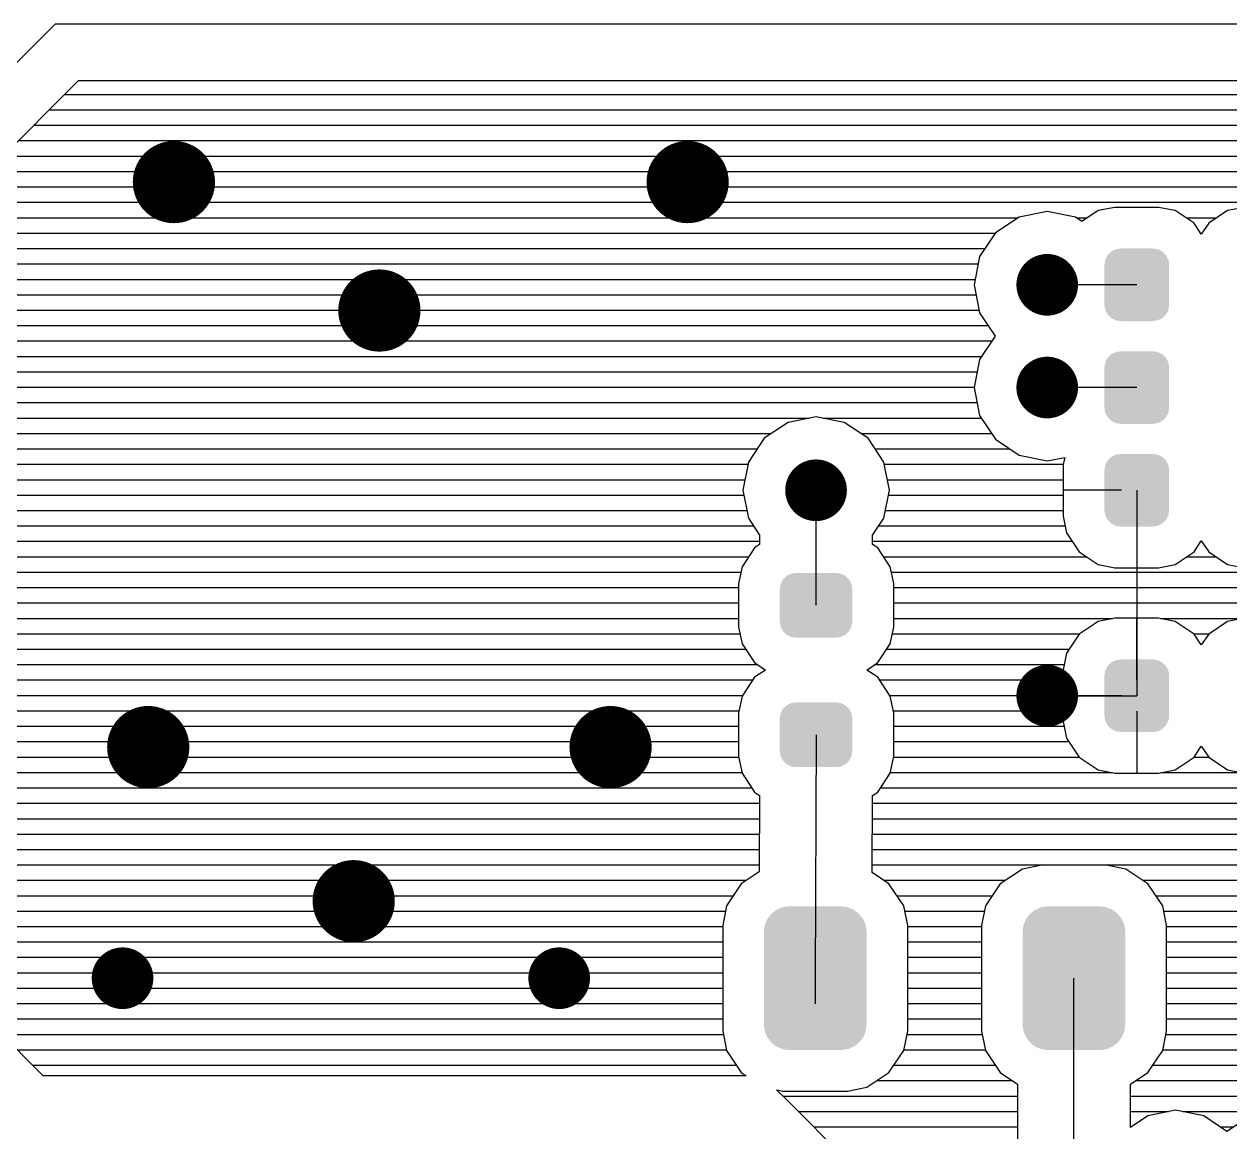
# Model space of a CAD drawing. Extents: x 295 to 953, y 10 to 290.
# Drawn here: x 677.59 to 716.34, y 130.98 to 166.59 of the extents above; entities that cross this region are included whole.
import ezdxf

# ---------------------------------------------------------------- set-up
doc = ezdxf.new("R2010")
doc.units = 0
doc.header["$LTSCALE"] = 5
doc.header["$MEASUREMENT"] = 0
doc.layers.get('0').update_dxf_attribs({"linetype": 'CONTINUOUS', "lineweight": 25})
doc.layers.add('DV-DPO-A6_BOT', color=7, linetype='CONTINUOUS')

msp = doc.modelspace()

# ---------------------------------------------------------------- linework, layer by layer
for points, const_width in [([(683.064, 161.508, -1), (681.743, 161.508, -1)], 1.321), ([(699.574, 161.508, -1), (698.253, 161.508, -1)], 1.321), ([(710.966, 158.206, -1), (709.976, 158.206, -1)], 0.991), ([(689.668, 157.38, -1), (688.347, 157.38, -1)], 1.321), ([(710.966, 154.904, -1), (709.976, 154.904, -1)], 0.991), ([(703.537, 151.602, -1), (702.546, 151.602, -1)], 0.991), ([(710.966, 144.998, -1), (709.976, 144.998, -1)], 0.991), ([(682.239, 143.347, -1), (680.918, 143.347, -1)], 1.321), ([(697.098, 143.347, -1), (695.777, 143.347, -1)], 1.321), ([(688.843, 138.394, -1), (687.522, 138.394, -1)], 1.321), ([(681.248, 135.917, -1), (680.258, 135.917, -1)], 0.991), ([(695.282, 135.917, -1), (694.291, 135.917, -1)], 0.991)]:
    msp.add_lwpolyline(points, format="xyb", close=True, dxfattribs=dict(const_width=const_width))
for points in [[(714.181, 159.268), (714.161, 159.279), (712.523, 159.268), (712.534, 159.279)], [(714.161, 159.279), (714.035, 159.344), (712.534, 159.279), (712.672, 159.344)], [(714.035, 159.344), (714.001, 159.35), (712.672, 159.344), (712.683, 159.35)], [(714.001, 159.35), (713.872, 159.37), (712.683, 159.35), (712.828, 159.37)], [(713.872, 159.37), (713.872, 159.375), (712.828, 159.37), (712.828, 159.375)], [(714.39, 158.856), (714.368, 159.001), (712.31, 158.856), (712.335, 159.001)], [(714.368, 159.001), (714.36, 159.019), (712.335, 159.001), (712.338, 159.019)], [(714.36, 159.019), (714.296, 159.15), (712.338, 159.019), (712.407, 159.15)], [(714.296, 159.15), (714.282, 159.165), (712.407, 159.15), (712.415, 159.165)], [(714.282, 159.165), (714.181, 159.268), (712.415, 159.165), (712.523, 159.268)], [(714.39, 158.853), (714.39, 158.856), (712.31, 158.853), (712.31, 158.856)], [(714.39, 157.559), (714.39, 158.853), (712.31, 157.559), (712.31, 158.853)], [(714.39, 157.555), (714.39, 157.559), (712.31, 157.555), (712.31, 157.559)], [(714.366, 157.41), (714.39, 157.555), (712.332, 157.41), (712.31, 157.555)], [(714.363, 157.393), (714.366, 157.41), (712.341, 157.393), (712.332, 157.41)], [(714.293, 157.262), (714.363, 157.393), (712.404, 157.262), (712.341, 157.393)], [(714.285, 157.247), (714.293, 157.262), (712.419, 157.247), (712.404, 157.262)], [(714.177, 157.144), (714.285, 157.247), (712.519, 157.144), (712.419, 157.247)], [(714.166, 157.133), (714.177, 157.144), (712.54, 157.133), (712.519, 157.144)], [(714.029, 157.067), (714.166, 157.133), (712.666, 157.067), (712.54, 157.133)], [(714.017, 157.062), (714.029, 157.067), (712.699, 157.062), (712.666, 157.067)], [(713.872, 157.041), (714.017, 157.062), (712.828, 157.041), (712.699, 157.062)], [(713.872, 157.037), (713.872, 157.041), (712.828, 157.037), (712.828, 157.041)], [(714.36, 155.717), (714.296, 155.848), (712.338, 155.717), (712.407, 155.848)], [(714.296, 155.848), (714.282, 155.863), (712.407, 155.848), (712.415, 155.863)], [(714.282, 155.863), (714.181, 155.966), (712.415, 155.863), (712.523, 155.966)], [(714.181, 155.966), (714.161, 155.977), (712.523, 155.966), (712.534, 155.977)], [(714.161, 155.977), (714.035, 156.042), (712.534, 155.977), (712.672, 156.042)], [(714.035, 156.042), (714.001, 156.048), (712.672, 156.042), (712.683, 156.048)], [(714.001, 156.048), (713.872, 156.068), (712.683, 156.048), (712.828, 156.068)], [(713.872, 156.068), (713.872, 156.073), (712.828, 156.068), (712.828, 156.073)], [(714.39, 155.554), (714.368, 155.699), (712.31, 155.554), (712.335, 155.699)], [(714.39, 155.551), (714.39, 155.554), (712.31, 155.551), (712.31, 155.554)], [(714.39, 154.257), (714.39, 155.551), (712.31, 154.257), (712.31, 155.551)], [(714.368, 155.699), (714.36, 155.717), (712.335, 155.699), (712.338, 155.717)], [(714.39, 154.253), (714.39, 154.257), (712.31, 154.253), (712.31, 154.257)], [(714.366, 154.108), (714.39, 154.253), (712.332, 154.108), (712.31, 154.253)], [(714.363, 154.091), (714.366, 154.108), (712.341, 154.091), (712.332, 154.108)], [(714.293, 153.96), (714.363, 154.091), (712.404, 153.96), (712.341, 154.091)], [(714.285, 153.945), (714.293, 153.96), (712.419, 153.945), (712.404, 153.96)], [(714.177, 153.842), (714.285, 153.945), (712.519, 153.842), (712.419, 153.945)], [(714.166, 153.831), (714.177, 153.842), (712.54, 153.831), (712.519, 153.842)], [(714.029, 153.765), (714.166, 153.831), (712.666, 153.765), (712.54, 153.831)], [(714.017, 153.76), (714.029, 153.765), (712.699, 153.76), (712.666, 153.765)], [(713.872, 153.739), (714.017, 153.76), (712.828, 153.739), (712.699, 153.76)], [(713.872, 153.735), (713.872, 153.739), (712.828, 153.735), (712.828, 153.739)], [(714.161, 152.675), (714.035, 152.74), (712.534, 152.675), (712.672, 152.74)], [(714.035, 152.74), (714.001, 152.746), (712.672, 152.74), (712.683, 152.746)], [(714.001, 152.746), (713.872, 152.766), (712.683, 152.746), (712.828, 152.766)], [(713.872, 152.766), (713.872, 152.771), (712.828, 152.766), (712.828, 152.771)], [(714.39, 152.252), (714.368, 152.397), (712.31, 152.252), (712.335, 152.397)], [(714.368, 152.397), (714.36, 152.415), (712.335, 152.397), (712.338, 152.415)], [(714.36, 152.415), (714.296, 152.546), (712.338, 152.415), (712.407, 152.546)], [(714.296, 152.546), (714.282, 152.561), (712.407, 152.546), (712.415, 152.561)], [(714.282, 152.561), (714.181, 152.664), (712.415, 152.561), (712.523, 152.664)], [(714.181, 152.664), (714.161, 152.675), (712.523, 152.664), (712.534, 152.675)], [(714.39, 152.249), (714.39, 152.252), (712.31, 152.249), (712.31, 152.252)], [(714.39, 150.955), (714.39, 152.249), (712.31, 150.955), (712.31, 152.249)], [(714.39, 150.951), (714.39, 150.955), (712.31, 150.951), (712.31, 150.955)], [(714.366, 150.806), (714.39, 150.951), (712.332, 150.806), (712.31, 150.951)], [(714.363, 150.789), (714.366, 150.806), (712.341, 150.789), (712.332, 150.806)], [(714.293, 150.658), (714.363, 150.789), (712.404, 150.658), (712.341, 150.789)], [(714.285, 150.643), (714.293, 150.658), (712.419, 150.643), (712.404, 150.658)], [(714.177, 150.54), (714.285, 150.643), (712.519, 150.54), (712.419, 150.643)], [(714.166, 150.529), (714.177, 150.54), (712.54, 150.529), (712.519, 150.54)], [(714.029, 150.463), (714.166, 150.529), (712.666, 150.463), (712.54, 150.529)], [(714.017, 150.458), (714.029, 150.463), (712.699, 150.458), (712.666, 150.463)], [(713.872, 150.437), (714.017, 150.458), (712.828, 150.437), (712.699, 150.458)], [(713.872, 150.433), (713.872, 150.437), (712.828, 150.433), (712.828, 150.437)], [(704.101, 148.735), (704, 148.839), (701.978, 148.735), (702.086, 148.839)], [(704, 148.839), (703.981, 148.85), (702.086, 148.839), (702.096, 148.85)], [(703.981, 148.85), (703.855, 148.916), (702.096, 148.85), (702.234, 148.916)], [(703.855, 148.916), (703.823, 148.922), (702.234, 148.916), (702.245, 148.922)], [(703.823, 148.922), (703.692, 148.944), (702.245, 148.922), (702.391, 148.944)], [(704.21, 147.382), (704.21, 148.425), (701.872, 147.382), (701.872, 148.425)], [(704.207, 148.425), (704.186, 148.572), (701.876, 148.425), (701.899, 148.572)], [(704.186, 148.572), (704.178, 148.588), (701.899, 148.572), (701.902, 148.588)], [(704.178, 148.588), (704.115, 148.72), (701.902, 148.588), (701.971, 148.72)], [(704.115, 148.72), (704.101, 148.735), (701.971, 148.72), (701.978, 148.735)], [(704.183, 147.236), (704.207, 147.382), (701.897, 147.236), (701.876, 147.382)], [(704.181, 147.219), (704.183, 147.236), (701.905, 147.219), (701.897, 147.236)], [(704.112, 147.087), (704.181, 147.219), (701.968, 147.087), (701.905, 147.219)], [(704.105, 147.073), (704.112, 147.087), (701.981, 147.073), (701.968, 147.087)], [(703.997, 146.968), (704.105, 147.073), (702.082, 146.968), (701.981, 147.073)], [(703.986, 146.958), (703.997, 146.968), (702.102, 146.958), (702.082, 146.968)], [(703.849, 146.891), (703.986, 146.958), (702.228, 146.891), (702.102, 146.958)], [(703.838, 146.885), (703.849, 146.891), (702.26, 146.885), (702.228, 146.891)], [(703.692, 146.863), (703.838, 146.885), (702.391, 146.863), (702.26, 146.885)], [(714.161, 146.071), (714.035, 146.136), (712.534, 146.071), (712.672, 146.136)], [(714.035, 146.136), (714.001, 146.142), (712.672, 146.136), (712.683, 146.142)], [(714.001, 146.142), (713.872, 146.162), (712.683, 146.142), (712.828, 146.162)], [(713.872, 146.162), (713.872, 146.167), (712.828, 146.162), (712.828, 146.167)], [(714.39, 145.648), (714.368, 145.793), (712.31, 145.648), (712.335, 145.793)], [(714.368, 145.793), (714.36, 145.811), (712.335, 145.793), (712.338, 145.811)], [(714.36, 145.811), (714.296, 145.942), (712.338, 145.811), (712.407, 145.942)], [(714.296, 145.942), (714.282, 145.957), (712.407, 145.942), (712.415, 145.957)], [(714.282, 145.957), (714.181, 146.06), (712.415, 145.957), (712.523, 146.06)], [(714.181, 146.06), (714.161, 146.071), (712.523, 146.06), (712.534, 146.071)], [(714.39, 145.645), (714.39, 145.648), (712.31, 145.645), (712.31, 145.648)], [(714.39, 144.351), (714.39, 145.645), (712.31, 144.351), (712.31, 145.645)], [(704.178, 144.428), (704.115, 144.56), (701.902, 144.428), (701.971, 144.56)], [(704.115, 144.56), (704.101, 144.574), (701.971, 144.56), (701.978, 144.574)], [(704.101, 144.574), (704, 144.679), (701.978, 144.574), (702.086, 144.679)], [(704, 144.679), (703.981, 144.689), (702.086, 144.679), (702.096, 144.689)], [(703.981, 144.689), (703.855, 144.756), (702.096, 144.689), (702.234, 144.756)], [(703.855, 144.756), (703.823, 144.761), (702.234, 144.756), (702.245, 144.761)], [(703.823, 144.761), (703.692, 144.783), (702.245, 144.761), (702.391, 144.783)], [(704.21, 143.221), (704.21, 144.265), (701.872, 143.221), (701.872, 144.265)], [(704.207, 144.265), (704.186, 144.411), (701.876, 144.265), (701.899, 144.411)], [(704.186, 144.411), (704.178, 144.428), (701.899, 144.411), (701.902, 144.428)], [(714.39, 144.347), (714.39, 144.351), (712.31, 144.347), (712.31, 144.351)], [(714.366, 144.202), (714.39, 144.347), (712.332, 144.202), (712.31, 144.347)], [(714.363, 144.185), (714.366, 144.202), (712.341, 144.185), (712.332, 144.202)], [(714.293, 144.054), (714.363, 144.185), (712.404, 144.054), (712.341, 144.185)], [(714.285, 144.039), (714.293, 144.054), (712.419, 144.039), (712.404, 144.054)], [(714.177, 143.936), (714.285, 144.039), (712.519, 143.936), (712.419, 144.039)], [(714.166, 143.925), (714.177, 143.936), (712.54, 143.925), (712.519, 143.936)], [(714.029, 143.859), (714.166, 143.925), (712.666, 143.859), (712.54, 143.925)], [(714.017, 143.854), (714.029, 143.859), (712.699, 143.854), (712.666, 143.859)], [(713.872, 143.833), (714.017, 143.854), (712.828, 143.833), (712.699, 143.854)], [(713.872, 143.829), (713.872, 143.833), (712.828, 143.829), (712.828, 143.833)], [(704.183, 143.075), (704.207, 143.221), (701.897, 143.075), (701.876, 143.221)], [(704.181, 143.058), (704.183, 143.075), (701.905, 143.058), (701.897, 143.075)], [(704.112, 142.926), (704.181, 143.058), (701.968, 142.926), (701.905, 143.058)], [(704.105, 142.912), (704.112, 142.926), (701.981, 142.912), (701.968, 142.926)], [(703.997, 142.807), (704.105, 142.912), (702.082, 142.807), (701.981, 142.912)], [(703.986, 142.797), (703.997, 142.807), (702.102, 142.797), (702.082, 142.807)], [(703.849, 142.73), (703.986, 142.797), (702.228, 142.73), (702.102, 142.797)], [(703.838, 142.725), (703.849, 142.73), (702.26, 142.725), (702.228, 142.73)], [(703.692, 142.703), (703.838, 142.725), (702.391, 142.703), (702.26, 142.725)], [(704.541, 137.84), (704.434, 137.972), (701.495, 137.84), (701.591, 137.972)], [(704.434, 137.972), (704.409, 138.002), (701.591, 137.972), (701.628, 138.002)], [(704.409, 138.002), (704.27, 138.103), (701.628, 138.002), (701.752, 138.103)], [(704.27, 138.103), (704.241, 138.125), (701.752, 138.103), (701.799, 138.125)], [(704.241, 138.125), (704.077, 138.191), (701.799, 138.125), (701.941, 138.191)], [(704.077, 138.191), (704.047, 138.202), (701.941, 138.191), (702.007, 138.202)], [(704.047, 138.202), (703.849, 138.228), (702.007, 138.202), (702.147, 138.228)], [(703.849, 138.228), (703.84, 138.229), (702.147, 138.228), (702.189, 138.229)], [(712.855, 137.84), (712.748, 137.972), (709.809, 137.84), (709.905, 137.972)], [(712.748, 137.972), (712.723, 138.002), (709.905, 137.972), (709.942, 138.002)], [(712.723, 138.002), (712.585, 138.103), (709.942, 138.002), (710.067, 138.103)], [(712.585, 138.103), (712.555, 138.125), (710.067, 138.103), (710.114, 138.125)], [(712.555, 138.125), (712.391, 138.191), (710.114, 138.125), (710.256, 138.191)], [(712.391, 138.191), (712.362, 138.202), (710.256, 138.191), (710.321, 138.202)], [(712.362, 138.202), (712.164, 138.228), (710.321, 138.202), (710.461, 138.228)], [(712.164, 138.228), (712.155, 138.229), (710.461, 138.228), (710.504, 138.229)], [(704.665, 137.446), (704.635, 137.61), (701.369, 137.446), (701.39, 137.61)], [(704.635, 137.61), (704.628, 137.651), (701.39, 137.61), (701.407, 137.651)], [(704.628, 137.651), (704.558, 137.804), (701.407, 137.651), (701.467, 137.804)], [(704.558, 137.804), (704.541, 137.84), (701.467, 137.804), (701.495, 137.84)], [(712.979, 137.446), (712.95, 137.61), (709.684, 137.446), (709.705, 137.61)], [(712.95, 137.61), (712.942, 137.651), (709.705, 137.61), (709.721, 137.651)], [(712.942, 137.651), (712.872, 137.804), (709.721, 137.651), (709.782, 137.804)], [(712.872, 137.804), (712.855, 137.84), (709.782, 137.804), (709.809, 137.84)], [(704.666, 137.403), (704.665, 137.446), (701.364, 137.403), (701.369, 137.446)], [(704.666, 134.431), (704.666, 137.403), (701.364, 134.431), (701.364, 137.403)], [(712.98, 137.403), (712.979, 137.446), (709.678, 137.403), (709.684, 137.446)], [(712.98, 134.431), (712.98, 137.403), (709.678, 134.431), (709.678, 137.403)], [(704.66, 134.389), (704.666, 134.431), (701.365, 134.389), (701.364, 134.431)], [(704.64, 134.225), (704.66, 134.389), (701.395, 134.225), (701.365, 134.389)], [(704.623, 134.184), (704.64, 134.225), (701.402, 134.184), (701.395, 134.225)], [(704.562, 134.031), (704.623, 134.184), (701.472, 134.031), (701.402, 134.184)], [(712.975, 134.389), (712.98, 134.431), (709.679, 134.389), (709.678, 134.431)], [(712.954, 134.225), (712.975, 134.389), (709.709, 134.225), (709.679, 134.389)], [(712.938, 134.184), (712.954, 134.225), (709.716, 134.184), (709.709, 134.225)], [(712.877, 134.031), (712.938, 134.184), (709.787, 134.031), (709.716, 134.184)], [(704.535, 133.994), (704.562, 134.031), (701.489, 133.994), (701.472, 134.031)], [(704.439, 133.863), (704.535, 133.994), (701.596, 133.863), (701.489, 133.994)], [(704.402, 133.833), (704.439, 133.863), (701.621, 133.833), (701.596, 133.863)], [(704.278, 133.731), (704.402, 133.833), (701.759, 133.731), (701.621, 133.833)], [(704.23, 133.709), (704.278, 133.731), (701.789, 133.709), (701.759, 133.731)], [(704.088, 133.644), (704.23, 133.709), (701.953, 133.644), (701.789, 133.709)], [(712.85, 133.994), (712.877, 134.031), (709.804, 133.994), (709.787, 134.031)], [(712.754, 133.863), (712.85, 133.994), (709.911, 133.863), (709.804, 133.994)], [(712.716, 133.833), (712.754, 133.863), (709.935, 133.833), (709.911, 133.863)], [(712.592, 133.731), (712.716, 133.833), (710.074, 133.731), (709.935, 133.833)], [(712.545, 133.709), (712.592, 133.731), (710.104, 133.709), (710.074, 133.731)], [(712.403, 133.644), (712.545, 133.709), (710.268, 133.644), (710.104, 133.709)], [(704.023, 133.632), (704.088, 133.644), (701.983, 133.632), (701.953, 133.644)], [(703.883, 133.607), (704.023, 133.632), (702.181, 133.607), (701.983, 133.632)], [(703.84, 133.606), (703.883, 133.607), (702.189, 133.606), (702.181, 133.607)], [(712.337, 133.632), (712.403, 133.644), (710.297, 133.632), (710.268, 133.644)], [(712.198, 133.607), (712.337, 133.632), (710.495, 133.607), (710.297, 133.632)], [(712.155, 133.606), (712.198, 133.607), (710.504, 133.606), (710.495, 133.607)]]:
    msp.add_solid(points)
at = {"layer": 'DV-DPO-A6_BOT'}
for p, q in [((678.587, 166.586), (669.394, 157.394)), ((768.698, 166.586), (678.587, 166.586)), ((672.696, 158.127), (679.34, 164.77)), ((679.34, 164.77), (766.103, 164.77)), ((766.552, 164.315), (678.884, 164.315)), ((766.803, 163.819), (678.389, 163.819)), ((766.182, 163.324), (677.893, 163.324)), ((765.852, 162.829), (677.398, 162.829)), ((765.746, 162.333), (676.903, 162.333)), ((765.726, 161.838), (676.407, 161.838)), ((765.726, 161.343), (675.912, 161.343)), ((765.726, 160.847), (675.417, 160.847)), ((710.471, 160.563), (709.573, 160.385)), ((711.376, 160.385), (710.471, 160.563)), ((712.109, 160.59), (711.587, 160.246)), ((712.644, 160.696), (712.109, 160.59)), ((714.05, 160.696), (712.644, 160.696)), ((714.585, 160.59), (714.05, 160.696)), ((715.193, 160.187), (714.585, 160.59)), ((716.269, 160.59), (715.662, 160.187)), ((716.804, 160.696), (716.269, 160.59)), ((709.526, 160.352), (674.921, 160.352)), ((709.573, 160.385), (708.807, 159.877)), ((711.587, 160.246), (711.376, 160.385)), ((711.752, 160.352), (711.422, 160.352)), ((715.913, 160.352), (714.942, 160.352)), ((715.424, 159.837), (715.193, 160.187)), ((715.662, 160.187), (715.424, 159.837)), ((708.8, 159.857), (674.426, 159.857)), ((708.807, 159.877), (708.298, 159.111)), ((715.444, 159.857), (715.411, 159.857)), ((708.463, 159.362), (673.931, 159.362)), ((708.298, 159.111), (708.12, 158.206)), ((708.252, 158.866), (673.436, 158.866)), ((708.153, 158.371), (672.94, 158.371)), ((708.12, 158.206), (708.298, 157.308)), ((713.35, 158.206), (710.471, 158.206)), ((708.186, 157.876), (672.696, 157.876)), ((708.285, 157.38), (672.696, 157.38)), ((708.298, 157.308), (708.8, 156.555)), ((708.575, 156.885), (672.696, 156.885)), ((708.688, 156.39), (672.696, 156.39)), ((708.8, 156.555), (708.298, 155.809)), ((708.358, 155.894), (672.643, 155.894)), ((708.298, 155.809), (708.12, 154.904)), ((708.219, 155.399), (672.491, 155.399)), ((708.12, 154.904), (672.161, 154.904)), ((708.12, 154.904), (708.298, 154.006)), ((713.35, 154.904), (710.471, 154.904)), ((708.219, 154.409), (671.56, 154.409)), ((702.817, 153.913), (655.42, 153.913)), ((703.041, 153.959), (702.143, 153.781)), ((703.946, 153.781), (703.041, 153.959)), ((708.358, 153.913), (703.272, 153.913)), ((708.298, 154.006), (708.807, 153.24)), ((702.143, 153.781), (701.377, 153.273)), ((704.712, 153.273), (703.946, 153.781)), ((701.602, 153.418), (670.385, 153.418)), ((701.377, 153.273), (700.869, 152.507)), ((708.688, 153.418), (704.488, 153.418)), ((705.221, 152.507), (704.712, 153.273)), ((708.807, 153.24), (709.573, 152.731)), ((701.146, 152.923), (671.269, 152.923)), ((709.282, 152.923), (704.943, 152.923)), ((709.573, 152.731), (710.471, 152.546)), ((700.855, 152.427), (671.765, 152.427)), ((700.869, 152.507), (700.69, 151.602)), ((705.399, 151.602), (705.221, 152.507)), ((710.986, 152.427), (705.234, 152.427)), ((710.471, 152.546), (711.032, 152.658)), ((711.032, 152.658), (710.986, 152.434)), ((710.986, 152.434), (710.986, 150.77)), ((700.756, 151.932), (672.26, 151.932)), ((710.986, 151.932), (705.333, 151.932)), ((700.69, 151.602), (700.869, 150.704)), ((703.041, 147.904), (703.041, 151.602)), ((705.221, 150.704), (705.399, 151.602)), ((712.855, 151.602), (710.986, 151.602)), ((713.35, 151.602), (713.35, 144.998)), ((700.723, 151.437), (672.755, 151.437)), ((710.986, 151.437), (705.366, 151.437)), ((700.822, 150.941), (673.251, 150.941)), ((710.986, 150.941), (705.267, 150.941)), ((710.986, 150.77), (711.092, 150.235)), ((713.35, 151.107), (713.35, 149.112)), ((701.034, 150.446), (673.746, 150.446)), ((700.869, 150.704), (701.225, 150.162)), ((704.857, 150.162), (705.221, 150.704)), ((711.052, 150.446), (705.056, 150.446)), ((701.225, 150.162), (701.225, 149.858)), ((704.857, 149.858), (704.857, 150.162)), ((711.092, 150.235), (711.501, 149.627)), ((715.193, 149.627), (715.424, 149.977)), ((715.424, 149.977), (715.662, 149.627)), ((701.225, 149.951), (674.241, 149.951)), ((701.067, 149.753), (700.664, 149.145)), ((701.225, 149.858), (701.067, 149.753)), ((711.283, 149.951), (704.857, 149.951)), ((705.023, 149.753), (704.857, 149.858)), ((705.425, 149.145), (705.023, 149.753)), ((711.501, 149.627), (712.109, 149.218)), ((714.585, 149.218), (715.193, 149.627)), ((715.444, 149.951), (715.411, 149.951)), ((715.662, 149.627), (716.269, 149.218)), ((700.869, 149.456), (674.737, 149.456)), ((711.752, 149.456), (705.221, 149.456)), ((712.109, 149.218), (712.644, 149.112)), ((714.05, 149.112), (714.585, 149.218)), ((715.913, 149.456), (714.942, 149.456)), ((716.269, 149.218), (716.804, 149.112)), ((700.624, 148.96), (675.021, 148.96)), ((700.664, 149.145), (700.552, 148.604)), ((705.538, 148.604), (705.425, 149.145)), ((725.845, 148.96), (705.465, 148.96)), ((712.644, 149.112), (714.05, 149.112)), ((700.552, 148.465), (675.139, 148.465)), ((700.552, 148.604), (700.552, 147.204)), ((705.538, 147.204), (705.538, 148.604)), ((725.845, 148.465), (705.538, 148.465)), ((700.552, 147.97), (675.139, 147.97)), ((725.845, 147.97), (705.538, 147.97)), ((700.552, 147.474), (675.139, 147.474)), ((712.571, 147.474), (705.538, 147.474)), ((712.109, 147.382), (711.501, 146.979)), ((712.644, 147.488), (712.109, 147.382)), ((714.05, 147.488), (712.644, 147.488)), ((713.35, 145.493), (713.35, 147.488)), ((714.585, 147.382), (714.05, 147.488)), ((716.731, 147.474), (714.123, 147.474)), ((715.193, 146.979), (714.585, 147.382)), ((716.269, 147.382), (715.662, 146.979)), ((716.804, 147.488), (716.269, 147.382)), ((700.598, 146.979), (675.139, 146.979)), ((700.552, 147.204), (700.664, 146.669)), ((705.425, 146.669), (705.538, 147.204)), ((711.508, 146.979), (705.491, 146.979)), ((711.501, 146.979), (711.092, 146.365)), ((715.668, 146.979), (715.186, 146.979)), ((715.424, 146.629), (715.193, 146.979)), ((715.662, 146.979), (715.424, 146.629)), ((700.783, 146.484), (675.139, 146.484)), ((700.664, 146.669), (701.067, 146.061)), ((705.023, 146.061), (705.425, 146.669)), ((711.171, 146.484), (705.307, 146.484)), ((711.092, 146.365), (710.986, 145.83)), ((701.166, 145.988), (675.139, 145.988)), ((701.067, 146.061), (701.417, 145.823)), ((701.417, 145.823), (701.067, 145.592)), ((704.673, 145.823), (705.023, 146.061)), ((705.023, 145.592), (704.673, 145.823)), ((711.019, 145.988), (704.923, 145.988)), ((710.986, 145.83), (710.986, 144.166)), ((701.001, 145.493), (675.139, 145.493)), ((701.067, 145.592), (700.664, 144.985)), ((705.425, 144.985), (705.023, 145.592)), ((710.986, 145.493), (705.089, 145.493)), ((700.67, 144.998), (675.139, 144.998)), ((700.664, 144.985), (700.552, 144.45)), ((710.986, 144.998), (705.419, 144.998)), ((705.538, 144.45), (705.425, 144.985)), ((710.471, 144.998), (713.35, 144.998)), ((712.855, 144.998), (710.986, 144.998)), ((700.565, 144.503), (675.139, 144.503)), ((700.552, 144.45), (700.552, 143.043)), ((710.986, 144.503), (705.524, 144.503)), ((705.538, 143.043), (705.538, 144.45)), ((710.986, 144.166), (711.092, 143.631)), ((713.35, 144.503), (713.35, 142.508)), ((700.552, 144.007), (675.139, 144.007)), ((711.019, 144.007), (705.538, 144.007)), ((700.552, 143.512), (675.139, 143.512)), ((703.041, 143.743), (703.015, 135.917)), ((711.171, 143.512), (705.538, 143.512)), ((711.092, 143.631), (711.501, 143.023)), ((700.558, 143.017), (675.139, 143.017)), ((700.552, 143.043), (700.664, 142.508)), ((705.425, 142.508), (705.538, 143.043)), ((711.508, 143.017), (705.531, 143.017)), ((711.501, 143.023), (712.109, 142.614)), ((714.585, 142.614), (715.193, 143.023)), ((715.668, 143.017), (715.186, 143.017)), ((715.193, 143.023), (715.424, 143.373)), ((715.424, 143.373), (715.662, 143.023)), ((715.662, 143.023), (716.269, 142.614)), ((712.109, 142.614), (712.644, 142.508)), ((714.05, 142.508), (714.585, 142.614)), ((716.269, 142.614), (716.804, 142.508)), ((700.657, 142.521), (675.139, 142.521)), ((700.664, 142.508), (701.067, 141.901)), ((705.023, 141.901), (705.425, 142.508)), ((712.571, 142.521), (705.432, 142.521)), ((712.644, 142.508), (714.05, 142.508)), ((716.731, 142.521), (714.123, 142.521)), ((700.981, 142.026), (675.139, 142.026)), ((701.067, 141.901), (701.219, 141.795)), ((704.851, 141.788), (705.023, 141.901)), ((767.457, 142.026), (705.108, 142.026)), ((701.219, 141.531), (675.139, 141.531)), ((701.219, 141.795), (701.212, 139.332)), ((704.844, 139.318), (704.851, 141.788)), ((757.247, 141.531), (704.851, 141.531)), ((701.219, 141.035), (675.139, 141.035)), ((756.587, 141.035), (704.851, 141.035)), ((701.212, 140.54), (675.139, 140.54)), ((756.25, 140.54), (704.844, 140.54)), ((701.212, 140.045), (675.139, 140.045)), ((756.025, 140.045), (704.844, 140.045)), ((701.212, 139.55), (675.139, 139.55)), ((710.293, 139.55), (704.844, 139.55)), ((710.293, 139.55), (709.672, 139.424)), ((712.366, 139.55), (710.293, 139.55)), ((755.926, 139.55), (712.366, 139.55)), ((712.994, 139.424), (712.366, 139.55)), ((701.212, 139.332), (700.637, 138.955)), ((705.386, 138.955), (704.844, 139.318)), ((709.672, 139.424), (708.959, 138.955)), ((713.707, 138.955), (712.994, 139.424)), ((700.796, 139.054), (675.139, 139.054)), ((700.637, 138.955), (700.162, 138.242)), ((709.117, 139.054), (705.227, 139.054)), ((705.861, 138.242), (705.386, 138.955)), ((708.959, 138.955), (708.483, 138.242)), ((755.913, 139.054), (713.548, 139.054)), ((714.182, 138.242), (713.707, 138.955)), ((700.38, 138.559), (675.139, 138.559)), ((708.694, 138.559), (705.65, 138.559)), ((755.913, 138.559), (713.964, 138.559)), ((700.129, 138.064), (675.139, 138.064)), ((700.162, 138.242), (700.043, 137.615)), ((705.987, 137.615), (705.861, 138.242)), ((708.45, 138.064), (705.894, 138.064)), ((708.483, 138.242), (708.358, 137.615)), ((714.301, 137.615), (714.182, 138.242)), ((755.913, 138.064), (714.215, 138.064)), ((700.043, 137.615), (700.043, 134.22)), ((705.987, 134.22), (705.987, 137.615)), ((708.358, 137.615), (708.358, 134.22)), ((714.301, 134.22), (714.301, 137.615)), ((700.043, 137.568), (675.139, 137.568)), ((708.358, 137.568), (705.987, 137.568)), ((755.913, 137.568), (714.301, 137.568)), ((700.043, 137.073), (675.139, 137.073)), ((708.358, 137.073), (705.987, 137.073)), ((736.233, 137.073), (714.301, 137.073)), ((700.043, 136.578), (675.139, 136.578)), ((708.358, 136.578), (705.987, 136.578)), ((734.899, 136.578), (714.301, 136.578)), ((700.043, 136.082), (675.139, 136.082)), ((708.358, 136.082), (705.987, 136.082)), ((734.272, 136.082), (714.301, 136.082)), ((678.204, 132.78), (675.139, 135.845)), ((703.015, 135.917), (703.015, 135.092)), ((711.329, 126.474), (711.329, 135.917)), ((700.043, 135.587), (675.397, 135.587)), ((708.358, 135.587), (705.987, 135.587)), ((733.941, 135.587), (714.301, 135.587)), ((700.043, 135.092), (675.892, 135.092)), ((708.358, 135.092), (705.987, 135.092)), ((733.664, 135.092), (714.301, 135.092)), ((700.043, 134.597), (676.388, 134.597)), ((708.358, 134.597), (705.987, 134.597)), ((733.565, 134.597), (714.301, 134.597)), ((700.063, 134.101), (676.883, 134.101)), ((700.043, 134.22), (700.162, 133.593)), ((705.861, 133.593), (705.987, 134.22)), ((708.384, 134.101), (705.96, 134.101)), ((708.358, 134.22), (708.483, 133.593)), ((714.182, 133.593), (714.301, 134.22)), ((733.506, 134.101), (714.281, 134.101)), ((700.162, 133.606), (677.378, 133.606)), ((700.162, 133.593), (700.637, 132.886)), ((705.386, 132.886), (705.861, 133.593)), ((708.483, 133.606), (705.861, 133.606)), ((708.483, 133.593), (708.959, 132.886)), ((713.707, 132.886), (714.182, 133.593)), ((733.506, 133.606), (714.182, 133.606)), ((700.486, 133.111), (677.873, 133.111)), ((708.807, 133.111), (705.538, 133.111)), ((733.506, 133.111), (713.859, 133.111)), ((700.796, 132.78), (678.204, 132.78)), ((700.637, 132.886), (700.796, 132.78)), ((704.673, 132.411), (705.386, 132.886)), ((709.361, 132.615), (704.983, 132.615)), ((708.959, 132.886), (709.513, 132.516)), ((713.145, 132.516), (713.707, 132.886)), ((733.506, 132.615), (713.304, 132.615)), ((702.11, 131.995), (701.773, 132.325)), ((701.773, 132.325), (701.978, 132.285)), ((701.978, 132.285), (704.052, 132.285)), ((704.052, 132.285), (704.673, 132.411)), ((709.513, 132.516), (709.513, 128.422)), ((713.145, 131.123), (713.145, 132.516)), ((709.513, 132.12), (701.978, 132.12)), ((705.023, 129.082), (702.11, 131.995)), ((731.564, 132.12), (713.145, 132.12)), ((709.513, 131.625), (702.473, 131.625)), ((714.374, 131.625), (713.145, 131.625)), ((713.7, 131.493), (713.145, 131.123)), ((714.598, 131.671), (713.7, 131.493)), ((715.503, 131.493), (714.598, 131.671)), ((717.676, 131.625), (714.829, 131.625)), ((716.249, 130.991), (715.503, 131.493)), ((717.002, 131.493), (716.249, 130.991)), ((709.513, 131.129), (702.969, 131.129)), ((713.159, 131.129), (713.145, 131.129)), ((716.461, 131.129), (716.045, 131.129))]:
    msp.add_line(p, q, dxfattribs=at)

doc.saveas('drawing.dxf')
